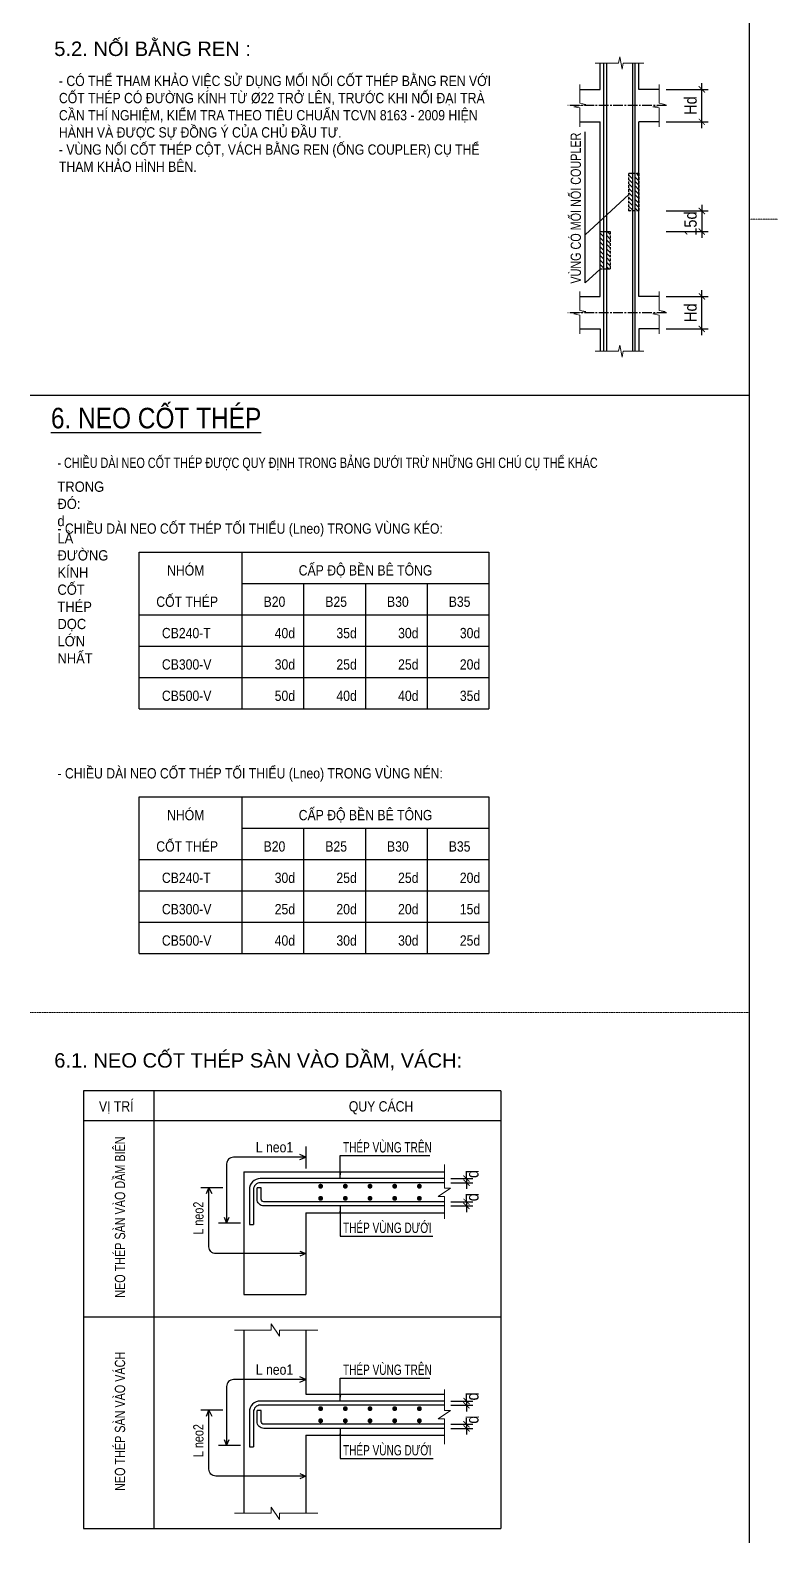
# Model space of a CAD drawing. Header units: millimetres. Extents: x 2163745 to 2518004, y -1043843 to -896215.
# Drawn here: x 2286698 to 2304698, y -970589 to -933864 of the extents above; entities that cross this region are included whole.
import ezdxf
from ezdxf.enums import TextEntityAlignment as Align

# ---------------------------------------------------------------- set-up
doc = ezdxf.new("R2010")
doc.units = ezdxf.units.MM
doc.header["$LTSCALE"] = 250
doc.header["$MEASUREMENT"] = 0
doc.linetypes.add('CENTER2', pattern=[1.125, 0.75, -0.125, 0.125, -0.125])
doc.linetypes.add('HIDDEN', pattern=[0.375, 0.25, -0.125])
doc.layers.get('0').update_dxf_attribs({"lineweight": 20})
doc.layers.get('DEFPOINTS').update_dxf_attribs({"color": 185, "lineweight": 20})
for name, color, linetype in [('CDC.01.AXIS', 160, 'CENTER2'), ('CDC.03.BORDER', 3, 'Continuous'), ('CDC.04.HIDDEN', 8, 'HIDDEN'), ('CDC.05.STEEL', 4, 'Continuous'), ('CDC.06.TEXT', 2, 'Continuous'), ('CDC.10.HATCH', 9, 'Continuous'), ('CDC.11.NOTE', 8, 'Continuous')]:
    doc.layers.add(name, color=color, linetype=linetype)
doc.layers.add('CDC.02.DIM', color=1, linetype='Continuous', lineweight=18)
doc.styles.add('ARIAL', font='arial.ttf', dxfattribs={"width": 0.85})
doc.styles.add('vnsimplex', font='vnsimplex.shx', dxfattribs={"width": 0.65})
doc.dimstyles.new('DIM1-25', dxfattribs={"dimscale": 1.2, "dimtxt": 250, "dimasz": 125, "dimexe": 125, "dimexo": 0.06, "dimgap": 100, "dimtad": 1, "dimdec": 0, "dimzin": 0, "dimdsep": 46, "dimtxsty": 'vnsimplex', "dimblk": 'ARCHTICK', "dimcen": 100, "dimdle": 125, "dimclrd": 256, "dimclre": 1, "dimclrt": 2, "dimadec": 0, "dimazin": 0, "dimtfac": 1, "dimtdec": 0, "dimtix": 1, "dimtmove": 2, "dimatfit": 0, "dimfxl": 1, "dimtolj": 1, "dimtzin": 0, "dimarcsym": 0})

# ---------------------------------------------------------------- blocks, each defined once
blk = doc.blocks.new('_ARCHTICK')
at = {"color": 0, "linetype": 'ByBlock', "ltscale": 4, "const_width": 0.15}
blk.add_lwpolyline([(-0.5, -0.5), (0.5, 0.5)], dxfattribs=at)
blk = doc.blocks.new('*D49')
at = {"layer": 'CDC.02.DIM', "color": 1, "lineweight": -2, "transparency": 16777216}
for p, q in [((2302159, -935299), (2303172, -935299)), ((2302159, -936088), (2303172, -936088))]:
    blk.add_line(p, q, dxfattribs=at)
at = {"layer": 'CDC.02.DIM', "lineweight": -2, "transparency": 16777216}
blk.add_line((2303022, -936238), (2303022, -935149), dxfattribs=at)
at = {"layer": 'DEFPOINTS', "color": 0, "transparency": 16777216}
for p in [(2302159, -935299), (2303022, -935299), (2302159, -936088)]:
    blk.add_point(p, dxfattribs=at)
at = {"layer": 'CDC.02.DIM', "lineweight": -2, "transparency": 16777216, "xscale": 149.9999999999999, "yscale": 149.9999999999999, "zscale": 149.9999999999999}
for p, rotation in [((2303022, -935299), 90), ((2303022, -936088), 270)]:
    blk.add_blockref('_ARCHTICK', p, dxfattribs=dict(at, rotation=rotation))
at = {"layer": 'CDC.02.DIM', "color": 2, "transparency": 16777216, "insert": (2302749, -935694), "char_height": 300, "attachment_point": 5, "rotation": 90, "style": 'ARIAL'}
blk.add_mtext('\\A1;Hd', dxfattribs=at)
blk = doc.blocks.new('*D50')
at = {"layer": 'CDC.02.DIM', "color": 1, "lineweight": -2, "transparency": 16777216}
for p, q in [((2302159, -938253), (2303172, -938253)), ((2302159, -938753), (2303172, -938753))]:
    blk.add_line(p, q, dxfattribs=at)
at = {"layer": 'CDC.02.DIM', "lineweight": -2, "transparency": 16777216}
blk.add_line((2303022, -938103), (2303022, -938903), dxfattribs=at)
at = {"layer": 'DEFPOINTS', "color": 0, "transparency": 16777216}
for p in [(2302159, -938253), (2302159, -938753), (2303022, -938753)]:
    blk.add_point(p, dxfattribs=at)
at = {"layer": 'CDC.02.DIM', "lineweight": -2, "transparency": 16777216, "xscale": 149.9999999999999, "yscale": 149.9999999999999, "zscale": 149.9999999999999}
for p, rotation in [((2303022, -938253), 90), ((2303022, -938753), 270)]:
    blk.add_blockref('_ARCHTICK', p, dxfattribs=dict(at, rotation=rotation))
at = {"layer": 'CDC.02.DIM', "color": 2, "transparency": 16777216, "insert": (2302749, -938559), "char_height": 300, "attachment_point": 5, "rotation": 90, "style": 'ARIAL'}
blk.add_mtext('\\A1;15d', dxfattribs=at)
blk = doc.blocks.new('*D51')
at = {"layer": 'CDC.02.DIM', "color": 1, "lineweight": -2, "transparency": 16777216}
for p, q in [((2302159, -940328), (2303172, -940328)), ((2302159, -941117), (2303172, -941117))]:
    blk.add_line(p, q, dxfattribs=at)
at = {"layer": 'CDC.02.DIM', "lineweight": -2, "transparency": 16777216}
blk.add_line((2303022, -941267), (2303022, -940178), dxfattribs=at)
at = {"layer": 'DEFPOINTS', "color": 0, "transparency": 16777216}
for p in [(2302159, -940328), (2303022, -940328), (2302159, -941117)]:
    blk.add_point(p, dxfattribs=at)
at = {"layer": 'CDC.02.DIM', "lineweight": -2, "transparency": 16777216, "xscale": 149.9999999999999, "yscale": 149.9999999999999, "zscale": 149.9999999999999}
for p, rotation in [((2303022, -940328), 90), ((2303022, -941117), 270)]:
    blk.add_blockref('_ARCHTICK', p, dxfattribs=dict(at, rotation=rotation))
at = {"layer": 'CDC.02.DIM', "color": 2, "transparency": 16777216, "insert": (2302749, -940723), "char_height": 300, "attachment_point": 5, "rotation": 90, "style": 'ARIAL'}
blk.add_mtext('\\A1;Hd', dxfattribs=at)
blk = doc.blocks.new('*D52')
at = {"layer": 'CDC.02.DIM', "color": 1, "lineweight": -2, "transparency": 16777216}
for p, q in [((2296922, -961748), (2297452, -961748)), ((2296922, -961848), (2297452, -961848))]:
    blk.add_line(p, q, dxfattribs=at)
at = {"layer": 'CDC.02.DIM', "lineweight": -2, "transparency": 16777216}
for p, q in [((2297302, -961748), (2297302, -961598)), ((2297302, -961748), (2297302, -961848)), ((2297302, -961848), (2297302, -961998))]:
    blk.add_line(p, q, dxfattribs=at)
at = {"layer": 'DEFPOINTS', "color": 0, "transparency": 16777216}
for p in [(2296922, -961748), (2296922, -961848), (2297302, -961848)]:
    blk.add_point(p, dxfattribs=at)
at = {"layer": 'CDC.02.DIM', "lineweight": -2, "transparency": 16777216, "xscale": 149.9999999999999, "yscale": 149.9999999999999, "zscale": 149.9999999999999}
for p, rotation in [((2297302, -961748), 270), ((2297302, -961848), 90)]:
    blk.add_blockref('_ARCHTICK', p, dxfattribs=dict(at, rotation=rotation))
at = {"layer": 'CDC.02.DIM', "color": 2, "transparency": 16777216, "insert": (2297447, -961635), "char_height": 300, "attachment_point": 5, "rotation": 90, "style": 'ARIAL'}
blk.add_mtext('\\A1;d', dxfattribs=at)
blk = doc.blocks.new('*D53')
at = {"layer": 'CDC.02.DIM', "lineweight": -2, "transparency": 16777216}
for p, q in [((2297302, -962311), (2297302, -962161)), ((2297302, -962311), (2297302, -962411)), ((2297302, -962411), (2297302, -962561))]:
    blk.add_line(p, q, dxfattribs=at)
at = {"layer": 'CDC.02.DIM', "color": 1, "lineweight": -2, "transparency": 16777216}
for p, q in [((2296922, -962311), (2297452, -962311)), ((2296922, -962411), (2297452, -962411))]:
    blk.add_line(p, q, dxfattribs=at)
at = {"layer": 'DEFPOINTS', "color": 0, "transparency": 16777216}
for p in [(2296922, -962311), (2296922, -962411), (2297302, -962411)]:
    blk.add_point(p, dxfattribs=at)
at = {"layer": 'CDC.02.DIM', "lineweight": -2, "transparency": 16777216, "xscale": 149.9999999999999, "yscale": 149.9999999999999, "zscale": 149.9999999999999}
for p, rotation in [((2297302, -962311), 270), ((2297302, -962411), 90)]:
    blk.add_blockref('_ARCHTICK', p, dxfattribs=dict(at, rotation=rotation))
at = {"layer": 'CDC.02.DIM', "color": 2, "transparency": 16777216, "insert": (2297447, -962198), "char_height": 300, "attachment_point": 5, "rotation": 90, "style": 'ARIAL'}
blk.add_mtext('\\A1;d', dxfattribs=at)
blk = doc.blocks.new('*D54')
at = {"layer": 'CDC.02.DIM', "color": 1, "lineweight": -2, "transparency": 16777216}
for p, q in [((2296922, -967149), (2297452, -967149)), ((2296922, -967249), (2297452, -967249))]:
    blk.add_line(p, q, dxfattribs=at)
at = {"layer": 'CDC.02.DIM', "lineweight": -2, "transparency": 16777216}
for p, q in [((2297302, -967149), (2297302, -966999)), ((2297302, -967149), (2297302, -967249)), ((2297302, -967249), (2297302, -967399))]:
    blk.add_line(p, q, dxfattribs=at)
at = {"layer": 'DEFPOINTS', "color": 0, "transparency": 16777216}
for p in [(2296922, -967149), (2296922, -967249), (2297302, -967249)]:
    blk.add_point(p, dxfattribs=at)
at = {"layer": 'CDC.02.DIM', "lineweight": -2, "transparency": 16777216, "xscale": 149.9999999999999, "yscale": 149.9999999999999, "zscale": 149.9999999999999}
for p, rotation in [((2297302, -967149), 270), ((2297302, -967249), 90)]:
    blk.add_blockref('_ARCHTICK', p, dxfattribs=dict(at, rotation=rotation))
at = {"layer": 'CDC.02.DIM', "color": 2, "transparency": 16777216, "insert": (2297447, -967036), "char_height": 300, "attachment_point": 5, "rotation": 90, "style": 'ARIAL'}
blk.add_mtext('\\A1;d', dxfattribs=at)
blk = doc.blocks.new('*D55')
at = {"layer": 'CDC.02.DIM', "lineweight": -2, "transparency": 16777216}
for p, q in [((2297302, -967712), (2297302, -967562)), ((2297302, -967712), (2297302, -967812)), ((2297302, -967812), (2297302, -967962))]:
    blk.add_line(p, q, dxfattribs=at)
at = {"layer": 'CDC.02.DIM', "color": 1, "lineweight": -2, "transparency": 16777216}
for p, q in [((2296922, -967712), (2297452, -967712)), ((2296922, -967812), (2297452, -967812))]:
    blk.add_line(p, q, dxfattribs=at)
at = {"layer": 'DEFPOINTS', "color": 0, "transparency": 16777216}
for p in [(2296922, -967712), (2296922, -967812), (2297302, -967812)]:
    blk.add_point(p, dxfattribs=at)
at = {"layer": 'CDC.02.DIM', "lineweight": -2, "transparency": 16777216, "xscale": 149.9999999999999, "yscale": 149.9999999999999, "zscale": 149.9999999999999}
for p, rotation in [((2297302, -967712), 270), ((2297302, -967812), 90)]:
    blk.add_blockref('_ARCHTICK', p, dxfattribs=dict(at, rotation=rotation))
at = {"layer": 'CDC.02.DIM', "color": 2, "transparency": 16777216, "insert": (2297447, -967599), "char_height": 300, "attachment_point": 5, "rotation": 90, "style": 'ARIAL'}
blk.add_mtext('\\A1;d', dxfattribs=at)

msp = doc.modelspace()

# ---------------------------------------------------------------- hatches: boundary and pattern name
at = {"layer": 'CDC.10.HATCH'}
h = msp.add_hatch(dxfattribs=at)
h.set_pattern_fill('ANSI31', color=256, scale=24.169728, angle=90, style=0)
h.set_pattern_definition([(135, (93157.93, -982815.38), (-54.262588, -54.262588), [])])
h.paths.add_polyline_path([(2301494.8, -937337.9), (2301404.5, -937337.9), (2301404.5, -938252.5), (2301494.8, -938252.5)])
h.paths.add_polyline_path([(2301336.1, -937337.9), (2301248.1, -937337.9), (2301248.1, -938252.5), (2301336.1, -938252.5)])
h = msp.add_hatch(dxfattribs=at)
h.set_pattern_fill('ANSI31', color=256, scale=24.169728, angle=90, style=0)
h.set_pattern_definition([(135, (92458.12, -984230.05), (-54.262588, -54.262588), [])])
h.paths.add_polyline_path([(2300795, -938752.5), (2300704.7, -938752.5), (2300704.7, -939667.2), (2300795, -939667.2)])
h.paths.add_polyline_path([(2300636.3, -938752.5), (2300548.3, -938752.5), (2300548.3, -939667.2), (2300636.3, -939667.2)])

# ---------------------------------------------------------------- linework, layer by layer
at = {"layer": 'CDC.01.AXIS', "ltscale": 1.25}
for p, q in [((2302159.3, -935693.7), (2299762.1, -935693.7)), ((2302159.3, -940722.9), (2299762.1, -940722.9))]:
    msp.add_line(p, q, dxfattribs=at)
at = {"layer": 'CDC.02.DIM'}
for points in [[(2301613.4, -934660.5), (2301110.6, -934660.5), (2301082, -934808.1), (2301025.1, -934512.8), (2300996.4, -934660.5), (2300427.4, -934660.5)], [(2300058.8, -936209.1), (2300058.8, -935750.7), (2299911.2, -935722.1), (2300206.4, -935665.2), (2300058.8, -935636.6), (2300058.8, -935178.2)], [(2301982, -936209.1), (2301982, -935750.7), (2301834.4, -935722.1), (2302129.7, -935665.2), (2301982, -935636.6), (2301982, -935178.2)], [(2300058.8, -941238.3), (2300058.8, -940780), (2299911.2, -940751.3), (2300206.4, -940694.4), (2300058.8, -940665.8), (2300058.8, -940207.5)], [(2301982, -941238.3), (2301982, -940780), (2301834.4, -940751.3), (2302129.7, -940694.4), (2301982, -940665.8), (2301982, -940207.5)], [(2301613.4, -941656.1), (2301110.6, -941656.1), (2301082, -941803.7), (2301025.1, -941508.4), (2300996.4, -941656.1), (2300427.4, -941656.1)]]:
    msp.add_lwpolyline(points, dxfattribs=at)
for points, elevation in [([(2296766.7, -961408.2), (2296766.7, -961979.3), (2296916.8, -961979.3), (2296616.7, -962179.4), (2296766.7, -962179.4), (2296766.7, -962727.3)], -0.3), ([(2291665.9, -965424.9), (2292556.5, -965424.9), (2292556.5, -965274.9), (2292756.6, -965575), (2292756.6, -965424.9), (2293687.4, -965424.9)], -0.7), ([(2296766.7, -966865.5), (2296766.7, -967380.3), (2296916.8, -967380.3), (2296616.7, -967580.4), (2296766.7, -967580.4), (2296766.7, -968195.5)], -0.7), ([(2291665.9, -969874.2), (2292556.5, -969874.2), (2292556.5, -969724.1), (2292756.6, -970024.3), (2292756.6, -969874.2), (2293687.4, -969874.2)], -0.7)]:
    msp.add_lwpolyline(points, dxfattribs=dict(at, elevation=elevation))
at = {"layer": 'CDC.03.BORDER'}
for p, q in [((2304183.6, -970589), (2304183.6, -917095.2)), ((2300548.3, -935299.1), (2300548.3, -934660.5)), ((2301492.6, -935299.1), (2301492.6, -934660.5)), ((2300058.8, -935299.1), (2300548.3, -935299.1)), ((2301982, -935299.1), (2301492.6, -935299.1)), ((2300058.8, -936088.2), (2300548.3, -936088.2)), ((2300548.3, -940328.3), (2300548.3, -936088.2)), ((2301492.6, -940328.3), (2301492.6, -936088.2)), ((2301982, -936088.2), (2301492.6, -936088.2)), ((2300058.8, -940328.3), (2300548.3, -940328.3)), ((2301982, -940328.3), (2301492.6, -940328.3)), ((2300058.8, -941117.5), (2300548.3, -941117.5)), ((2300548.3, -941117.5), (2300548.3, -941656.1)), ((2301982, -941117.5), (2301492.6, -941117.5)), ((2301492.6, -941117.5), (2301492.6, -941656.1)), ((2286697.9, -942723.9), (2304183.6, -942723.9)), ((2291893.9, -961579.1, -0.3), (2291893.9, -964564.2, -0.3)), ((2291893.9, -961579.1, -0.3), (2296766.7, -961579.1, -0.3)), ((2293393.8, -962579.6, -0.3), (2296766.7, -962579.6, -0.3)), ((2293393.8, -962579.6, -0.3), (2293393.8, -964564.2, -0.3)), ((2291893.9, -964564.2, -0.3), (2293393.8, -964564.2, -0.3)), ((2291893.9, -965424.9, -0.7), (2291893.9, -969874.2, -0.7)), ((2293393.8, -965424.9, -0.7), (2293393.8, -966980.1, -0.7)), ((2293393.8, -966980.1, -0.7), (2296766.7, -966980.1, -0.7)), ((2293393.8, -967980.6, -0.7), (2296766.7, -967980.6, -0.7)), ((2293393.8, -967980.6, -0.7), (2293393.8, -969874.2, -0.7))]:
    msp.add_line(p, q, dxfattribs=at)
at = {"layer": 'CDC.04.HIDDEN'}
for points in [[(2301494.8, -937337.9), (2301494.8, -938252.5), (2301248.1, -938252.5), (2301248.1, -937337.9)], [(2300795, -938752.5), (2300795, -939667.2), (2300548.3, -939667.2), (2300548.3, -938752.5)]]:
    msp.add_lwpolyline(points, close=True, dxfattribs=at)
at = {"layer": 'CDC.05.STEEL'}
for p, q in [((2292313, -961974.4, -0.3), (2292213, -961974.4, -0.3)), ((2292025.7, -962862.4, -0.3), (2292125.7, -962862.4, -0.3)), ((2292313, -967375.4, -0.7), (2292213, -967375.4, -0.7)), ((2292025.7, -968263.4, -0.7), (2292125.7, -968263.4, -0.7))]:
    msp.add_line(p, q, dxfattribs=at)
for points in [[(2300636.3, -941656.1), (2300636.3, -934660.5)], [(2300704.7, -934660.5), (2300704.7, -941656.1)], [(2301336.1, -934660.5), (2301336.1, -941656.1)], [(2301404.5, -941656.1), (2301404.5, -934660.5)]]:
    msp.add_lwpolyline(points, dxfattribs=at)
for points, elevation in [([(2296766.7, -961747.8), (2292289.3, -961747.8, 0.4142136), (2292025.7, -962011.4), (2292025.7, -962862.4)], -0.3), ([(2296766.7, -961847.8), (2292289.3, -961847.8, 0.4142136), (2292125.7, -962011.4), (2292125.7, -962862.4)], -0.3), ([(2296766.7, -962410.8), (2292376.7, -962410.8, -0.4142136), (2292213, -962247.2), (2292213, -961974.4)], -0.3), ([(2296766.7, -962310.8), (2292376.7, -962310.8, -0.4142136), (2292313, -962247.2), (2292313, -961974.4)], -0.3), ([(2296766.7, -967148.8), (2292289.3, -967148.8, 0.4142136), (2292025.7, -967412.4), (2292025.7, -968263.4)], -0.7), ([(2296766.7, -967248.8), (2292289.3, -967248.8, 0.4142136), (2292125.7, -967412.4), (2292125.7, -968263.4)], -0.7), ([(2296766.7, -967811.8), (2292376.7, -967811.8, -0.4142136), (2292213, -967648.2), (2292213, -967375.4)], -0.7), ([(2296766.7, -967711.8), (2292376.7, -967711.8, -0.4142136), (2292313, -967648.2), (2292313, -967375.4)], -0.7)]:
    msp.add_lwpolyline(points, format="xyb", dxfattribs=dict(at, elevation=elevation))
at = {"layer": 'CDC.05.STEEL', "const_width": 59.4}
for points, elevation in [([(2293786.4, -961932.3, -1), (2293727, -961932.3, -1)], -0.3), ([(2293786.4, -962226.5, 1), (2293727, -962226.5, 1)], -0.3), ([(2294386.4, -961932.3, -1), (2294327, -961932.3, -1)], -0.3), ([(2294386.4, -962226.5, 1), (2294327, -962226.5, 1)], -0.3), ([(2294986.4, -961932.3, -1), (2294927, -961932.3, -1)], -0.3), ([(2294986.4, -962226.5, 1), (2294927, -962226.5, 1)], -0.3), ([(2295586.4, -961932.3, -1), (2295527, -961932.3, -1)], -0.3), ([(2295586.4, -962226.5, 1), (2295527, -962226.5, 1)], -0.3), ([(2296186.4, -961932.3, -1), (2296127, -961932.3, -1)], -0.3), ([(2296186.4, -962226.5, 1), (2296127, -962226.5, 1)], -0.3), ([(2293786.4, -967333.3, -1), (2293727, -967333.3, -1)], -0.7), ([(2294386.4, -967333.3, -1), (2294327, -967333.3, -1)], -0.7), ([(2294986.4, -967333.3, -1), (2294927, -967333.3, -1)], -0.7), ([(2295586.4, -967333.3, -1), (2295527, -967333.3, -1)], -0.7), ([(2296186.4, -967333.3, -1), (2296127, -967333.3, -1)], -0.7), ([(2293786.4, -967627.4, 1), (2293727, -967627.4, 1)], -0.7), ([(2294386.4, -967627.4, 1), (2294327, -967627.4, 1)], -0.7), ([(2294986.4, -967627.4, 1), (2294927, -967627.4, 1)], -0.7), ([(2295586.4, -967627.4, 1), (2295527, -967627.4, 1)], -0.7), ([(2296186.4, -967627.4, 1), (2296127, -967627.4, 1)], -0.7)]:
    msp.add_lwpolyline(points, format="xyb", close=True, dxfattribs=dict(at, elevation=elevation))
at = {"layer": 'CDC.11.NOTE'}
for p, q in [((2301248.1, -937852.7), (2300187.9, -938835.2)), ((2291843.5, -946532.9), (2291843.5, -950339.6)), ((2297843.5, -946532.9), (2297843.5, -950339.6)), ((2291843.5, -947294.2), (2297843.5, -947294.2)), ((2293343.5, -947294.2), (2293343.5, -950339.6)), ((2294843.5, -947294.2), (2294843.5, -950339.6)), ((2296343.5, -947294.2), (2296343.5, -950339.6)), ((2289343.5, -948055.6), (2297843.5, -948055.6)), ((2289343.5, -948816.9), (2297843.5, -948816.9)), ((2289343.5, -949578.3), (2297843.5, -949578.3)), ((2289343.5, -950339.6), (2297843.5, -950339.6)), ((2291843.5, -952475.2), (2291843.5, -956281.9)), ((2297843.5, -952475.2), (2297843.5, -956281.9)), ((2291843.5, -953236.5), (2297843.5, -953236.5)), ((2293343.5, -953236.5), (2293343.5, -956281.9)), ((2294843.5, -953236.5), (2294843.5, -956281.9)), ((2296343.5, -953236.5), (2296343.5, -956281.9)), ((2289343.5, -953997.8), (2297843.5, -953997.8)), ((2289343.5, -954759.2), (2297843.5, -954759.2)), ((2289343.5, -955520.5), (2297843.5, -955520.5)), ((2289343.5, -956281.9), (2297843.5, -956281.9)), ((2289706.4, -959613.8), (2289706.4, -970241.8, -0.3)), ((2298132.7, -959613.8), (2298132.7, -970241.8, -0.3)), ((2287989.4, -960333.4), (2298132.7, -960333.4, 0)), ((2293393.8, -960963.8, -0.3), (2293393.8, -961501.9, -0.3)), ((2291381, -961970.6, -0.3), (2290842.8, -961970.6, -0.3)), ((2291809, -962825.4, -0.3), (2291270.8, -962825.4, -0.3)), ((2287989.4, -965104.2, -0.3), (2298132.7, -965104.2, -0.2)), ((2293393.8, -966364.7, -0.7), (2293393.8, -966980.1, -0.7)), ((2291381, -967371.5, -0.7), (2290842.8, -967371.5, -0.7)), ((2291809, -968226.4, -0.7), (2291270.8, -968226.4, -0.7))]:
    msp.add_line(p, q, dxfattribs=at)
for points in [[(2300548.3, -939667.2), (2300187.9, -940001.2), (2300187.9, -936328.8)], [(2289343.5, -950339.6), (2289343.5, -946532.9), (2297843.5, -946532.9)], [(2289343.5, -956281.9), (2289343.5, -952475.2), (2297843.5, -952475.2)], [(2298132.7, -959613.8), (2287989.4, -959613.8), (2287989.4, -970241.8), (2298132.7, -970241.8)]]:
    msp.add_lwpolyline(points, dxfattribs=at)
for points, elevation in [([(2293393.8, -961228.1), (2291634.8, -961228.1, 0.4142136), (2291471.2, -961391.7), (2291471.2, -962825.4)], -0.3), ([(2293393.8, -963567.9), (2291206.8, -963567.9, -0.4142136), (2291043.1, -963404.2), (2291043.1, -961970.6)], -0.3), ([(2293393.8, -966629.1), (2291634.8, -966629.1, 0.4142136), (2291471.2, -966792.7), (2291471.2, -968226.4)], -0.7), ([(2293393.8, -968968.9), (2291206.8, -968968.9, -0.4142136), (2291043.1, -968805.2), (2291043.1, -967371.5)], -0.7)]:
    msp.add_lwpolyline(points, format="xyb", dxfattribs=dict(at, elevation=elevation))
for points, elevation in [([(2293251.9, -961287.4), (2293393.8, -961228.1), (2293251.9, -961163)], -0.3), ([(2290983.8, -962112.5), (2291043.1, -961970.6), (2291108.2, -962112.5)], -0.3), ([(2291411.9, -962683.5), (2291471.2, -962825.4), (2291536.3, -962683.5)], -0.3), ([(2293251.9, -963508.6), (2293393.8, -963567.9), (2293251.9, -963633)], -0.3), ([(2293251.9, -966688.4), (2293393.8, -966629.1), (2293251.9, -966564)], -0.7), ([(2290983.8, -967513.5), (2291043.1, -967371.5), (2291108.2, -967513.5)], -0.7), ([(2291411.9, -968084.5), (2291471.2, -968226.4), (2291536.3, -968084.5)], -0.7), ([(2293251.9, -968909.5), (2293393.8, -968968.9), (2293251.9, -969034)], -0.7)]:
    msp.add_lwpolyline(points, dxfattribs=dict(at, elevation=elevation))
at = {"layer": 'DEFPOINTS', "linetype": 'HIDDEN', "ltscale": 0.1}
for p, q in [((2304183.6, -938453.6), (2323328.6, -938453.6)), ((2286697.9, -957711.4), (2304183.6, -957711.4))]:
    msp.add_line(p, q, dxfattribs=at)

# ---------------------------------------------------------------- texts
at = {"layer": 'CDC.06.TEXT', "color": 4, "style": 'ARIAL'}
for s, p in [('5.2. NỐI BẰNG REN :', (2287281.7, -934314.4)), ('6.1. NEO CỐT THÉP SÀN VÀO DẦM, VÁCH:', (2287281.7, -958877))]:
    msp.add_text(s, height=350, dxfattribs=at).set_placement(p, align=Align.MIDDLE_LEFT)
at = {"layer": 'CDC.06.TEXT', "style": 'ARIAL', "width": 0.75}
for s, p in [('VÙNG CÓ MỐI NỐI COUPLER', (2300083.5, -940016.6)), ('NEO THÉP SÀN VÀO DẦM BIÊN', (2289005.1, -964639.8)), ('L neo2', (2290909.3, -963108.6, -0.3)), ('NEO THÉP SÀN VÀO VÁCH', (2289005.1, -969329.6, -0.3)), ('L neo2', (2290909.3, -968509.5, -0.7))]:
    msp.add_text(s, height=250, rotation=90, dxfattribs=at).set_placement(p)
msp.add_text('- CHIỀU DÀI NEO CỐT THÉP ĐƯỢC QUY ĐỊNH TRONG BẢNG DƯỚI TRỪ NHỮNG GHI CHÚ CỤ THỂ KHÁC', height=250, dxfattribs=at).set_placement((2287359.7, -944366.8), align=Align.MIDDLE_LEFT)
at = {"layer": 'CDC.06.TEXT', "style": 'ARIAL'}
for s, width, p in [('- CHIỀU DÀI NEO CỐT THÉP TỐI THIỂU (Lneo) TRONG VÙNG KÉO:', 0.85, (2287359.7, -946089)), ('NHÓM', 0.85, (2290024.2, -947103.6)), ('CẤP ĐỘ BỀN BÊ TÔNG', 0.85, (2293223.7, -947103.6)), ('CỐT THÉP', 0.85, (2289762.6, -947865)), ('B20', 0.85, (2292370.3, -947865)), ('B25', 0.85, (2293870.3, -947865)), ('B30', 0.85, (2295370.3, -947865)), ('B35', 0.85, (2296870.3, -947865)), ('CB240-T', 0.85, (2289898.5, -948626.3)), ('40d', 0.85, (2292640.2, -948626.3)), ('35d', 0.85, (2294140.2, -948626.3)), ('30d', 0.85, (2295640.2, -948626.3)), ('30d', 0.85, (2297140.2, -948626.3)), ('CB300-V', 0.85, (2289898.5, -949387.7)), ('30d', 0.85, (2292640.2, -949387.7)), ('25d', 0.85, (2294140.2, -949387.7)), ('25d', 0.85, (2295640.2, -949387.7)), ('20d', 0.85, (2297140.2, -949387.7)), ('CB500-V', 0.85, (2289898.5, -950149)), ('50d', 0.85, (2292640.2, -950149)), ('40d', 0.85, (2294140.2, -950149)), ('40d', 0.85, (2295640.2, -950149)), ('35d', 0.85, (2297140.2, -950149)), ('- CHIỀU DÀI NEO CỐT THÉP TỐI THIỂU (Lneo) TRONG VÙNG NÉN:', 0.85, (2287359.7, -952031.3)), ('NHÓM', 0.85, (2290024.2, -953045.9)), ('CẤP ĐỘ BỀN BÊ TÔNG', 0.85, (2293223.7, -953045.9)), ('CỐT THÉP', 0.85, (2289762.6, -953807.2)), ('B20', 0.85, (2292370.3, -953807.2)), ('B25', 0.85, (2293870.3, -953807.2)), ('B30', 0.85, (2295370.3, -953807.2)), ('B35', 0.85, (2296870.3, -953807.2)), ('CB240-T', 0.85, (2289898.5, -954568.6)), ('30d', 0.85, (2292640.2, -954568.6)), ('25d', 0.85, (2294140.2, -954568.6)), ('25d', 0.85, (2295640.2, -954568.6)), ('20d', 0.85, (2297140.2, -954568.6)), ('CB300-V', 0.85, (2289898.5, -955329.9)), ('25d', 0.85, (2292640.2, -955329.9)), ('20d', 0.85, (2294140.2, -955329.9)), ('20d', 0.85, (2295640.2, -955329.9)), ('15d', 0.85, (2297140.2, -955329.9)), ('CB500-V', 0.85, (2289898.5, -956091.3)), ('40d', 0.85, (2292640.2, -956091.3)), ('30d', 0.85, (2294140.2, -956091.3)), ('30d', 0.85, (2295640.2, -956091.3)), ('25d', 0.85, (2297140.2, -956091.3)), ('VỊ TRÍ', 0.85, (2288368.5, -960117.9, 0.3)), ('QUY CÁCH', 0.85, (2294441.9, -960117.9, 0.3)), ('L neo1', 0.85, (2292181.5, -961109.3, -0.3)), ('THÉP VÙNG TRÊN', 0.7, (2294299.4, -961112.5, -0.3)), ('THÉP VÙNG DƯỚI', 0.7, (2294299.4, -963066.4, -0.3)), ('THÉP VÙNG TRÊN', 0.7, (2294299.4, -966513.5, -0.7)), ('L neo1', 0.85, (2292181.5, -966510.3, -0.7)), ('THÉP VÙNG DƯỚI', 0.7, (2294299.4, -968467.4, -0.7))]:
    msp.add_text(s, height=250, dxfattribs=dict(at, width=width)).set_placement(p)
at = {"layer": 'CDC.06.TEXT', "char_height": 250, "attachment_point": 1, "style": 'ARIAL'}
for s, insert, width in [('- CÓ THỂ THAM KHẢO VIỆC SỬ DỤNG MỐI NỐI CỐT THÉP BẰNG REN VỚI CỐT THÉP CÓ ĐƯỜNG KÍNH TỪ %%C22 TRỞ LÊN, TRƯỚC KHI NỐI ĐẠI TRÀ CẦN THÍ NGHIỆM, KIỂM TRA THEO TIÊU CHUẨN TCVN 8163 - 2009 HIỆN HÀNH VÀ ĐƯỢC SỰ ĐỒNG Ý CỦA CHỦ ĐẦU TƯ.\\P- VÙNG NỐI CỐT THÉP CỘT, VÁCH BẰNG REN (ỐNG COUPLER) CỤ THỂ THAM KHẢO HÌNH BÊN.', (2287395.7, -934968.9), 10569.527), ('{\\H0.99999x;\\W0.9;   TRONG ĐÓ: d LÀ ĐƯỜNG KÍNH CỐT THÉP DỌC LỚN NHẤT}', (2287359.7, -944821.9), 0.75)]:
    msp.add_mtext(s, dxfattribs=dict(at, insert=insert, width=width))
at = {"layer": 'CDC.06.TEXT', "color": 4, "insert": (2287201.7, -943031.2), "char_height": 500, "width": 15671.929, "attachment_point": 1, "style": 'ARIAL'}
msp.add_mtext('{\\L6. NEO CỐT THÉP}', dxfattribs=at)

# ---------------------------------------------------------------- dimensions: what is measured, and where the dimension line sits
at = {"layer": 'CDC.02.DIM'}
for base, p1, p2, picture, middle in [((2303021.8, -935299.1), (2302159.3, -936088.2), (2302159.3, -935299.1), '*D49', (2302749.4, -935693.7)), ((2303021.8, -940328.3), (2302159.3, -941117.5), (2302159.3, -940328.3), '*D51', (2302749.4, -940722.9))]:
    dim = msp.add_linear_dim(base=base, p1=p1, p2=p2, angle=90, text='Hd', dimstyle='DIM1-25', override={"dimtxsty": 'ARIAL'}, dxfattribs=at)
    dim.commit()
    dim.dimension.update_dxf_attribs({"geometry": picture, "text_midpoint": middle})
for base, p1, p2, text, picture, middle in [((2303021.8, -938752.5), (2302159.3, -938252.5), (2302159.3, -938752.5), '15d', '*D50', (2302749.3, -938559)), ((2297301.8, -961847.8, -0.3), (2296921.8, -961747.8, -0.3), (2296921.8, -961847.8, -0.3), 'd', '*D52', (2297446.8, -961635, -0.3)), ((2297301.8, -962410.8, -0.3), (2296921.8, -962310.8, -0.3), (2296921.8, -962410.8, -0.3), 'd', '*D53', (2297446.8, -962198.1, -0.3)), ((2297301.8, -967248.8, -0.7), (2296921.8, -967148.8, -0.7), (2296921.8, -967248.8, -0.7), 'd', '*D54', (2297446.8, -967036, -0.7)), ((2297301.8, -967811.8, -0.7), (2296921.8, -967711.8, -0.7), (2296921.8, -967811.8, -0.7), 'd', '*D55', (2297446.8, -967599, -0.7))]:
    dim = msp.add_linear_dim(base=base, p1=p1, p2=p2, angle=270, text=text, dimstyle='DIM1-25', override={"dimtxsty": 'ARIAL'}, dxfattribs=at)
    dim.commit()
    dim.dimension.update_dxf_attribs({"geometry": picture, "text_midpoint": middle, "dimtype": 160})

# ---------------------------------------------------------------- leaders
at = {"layer": 'CDC.11.NOTE'}
for points in [[(2294233.2, -961747.8, -0.3), (2294233.2, -961189.3, -0.3), (2296413.3, -961189.3, -0.3)], [(2294233.2, -962428, -0.3), (2294233.2, -963143.2, -0.3), (2296487, -963143.2, -0.3)], [(2294233.2, -967148.8, -0.7), (2294233.2, -966590.3, -0.7), (2296413.3, -966590.3, -0.7)], [(2294233.2, -967829, -0.7), (2294233.2, -968544.2, -0.7), (2296488.3, -968544.2, -0.7)]]:
    msp.add_leader(points, dimstyle='DIM1-25', override={"dimtxsty": 'ARIAL'}, dxfattribs=at)

doc.saveas('drawing.dxf')
